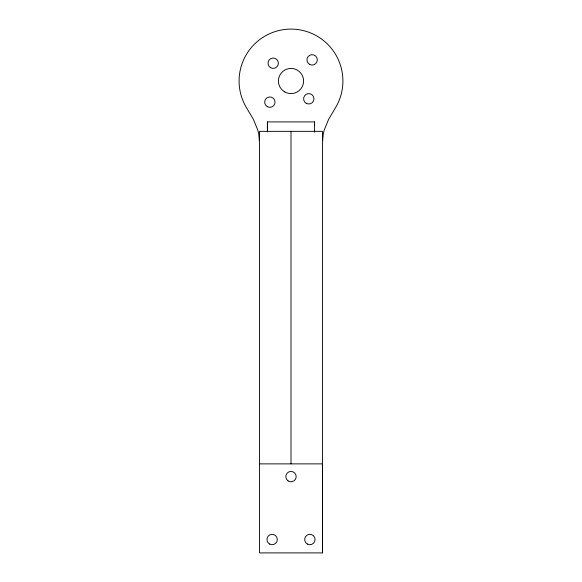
<?xml version="1.0" encoding="UTF-8"?>
<svg xmlns="http://www.w3.org/2000/svg" width="582" height="582" viewBox="0 0 582 582"><rect width="100%" height="100%" fill="white"/><g stroke="black" fill="none" stroke-linecap="round" stroke-linejoin="round"><path stroke-width="0.87" d="M267.407 131.881L267.407 121.907L314.593 121.907L314.593 132.245M314.593 125.05L314.593 121.907M322.457 552.9L322.457 143.929L323.134 135.053A44.69 44.69 0 0 1 324.269 130.012L328.532 119.506L335.952 106.964A51.907 51.907 0 0 0 291 29.1A51.907 51.907 0 0 0 246.048 106.964L253.468 119.506L257.731 130.012A44.69 44.69 0 0 1 258.866 135.053L259.543 143.929L259.543 552.9L322.457 552.9L322.457 463.876L259.543 463.876M259.441 140.262L259.543 131.343L322.457 131.343L322.559 140.262M291 131.343L291 463.876M267.407 121.907L267.407 131.597M270.608 67.708A5.194 5.194 0 0 0 278.392 63.212A5.194 5.194 0 0 0 270.608 58.717A5.194 5.194 0 0 0 270.608 67.708M267.269 106.637A5.194 5.194 0 0 0 275.06 102.141A5.194 5.194 0 0 0 267.269 97.645A5.194 5.194 0 0 0 267.269 106.637M306.197 103.298A5.194 5.194 0 0 0 313.989 98.802A5.194 5.194 0 0 0 306.197 94.306A5.194 5.194 0 0 0 306.197 103.298M309.537 64.369A5.194 5.194 0 0 0 317.321 59.873A5.194 5.194 0 0 0 309.537 55.377A5.194 5.194 0 0 0 309.537 64.369M284.707 91.905A12.586 12.586 0 0 0 303.586 81.007A12.586 12.586 0 0 0 284.707 70.109A12.586 12.586 0 0 0 284.707 91.905M288.075 480.899A5.194 5.194 0 0 0 296.18 477A5.194 5.194 0 0 0 288.745 471.937A5.194 5.194 0 0 0 288.075 480.899M269.531 544.024A5.194 5.194 0 0 0 277.316 539.529A5.194 5.194 0 0 0 269.531 535.033A5.194 5.194 0 0 0 269.531 544.024M307.281 544.024A5.194 5.194 0 0 0 315.066 539.529A5.194 5.194 0 0 0 307.281 535.033A5.194 5.194 0 0 0 307.281 544.024"/></g></svg>
